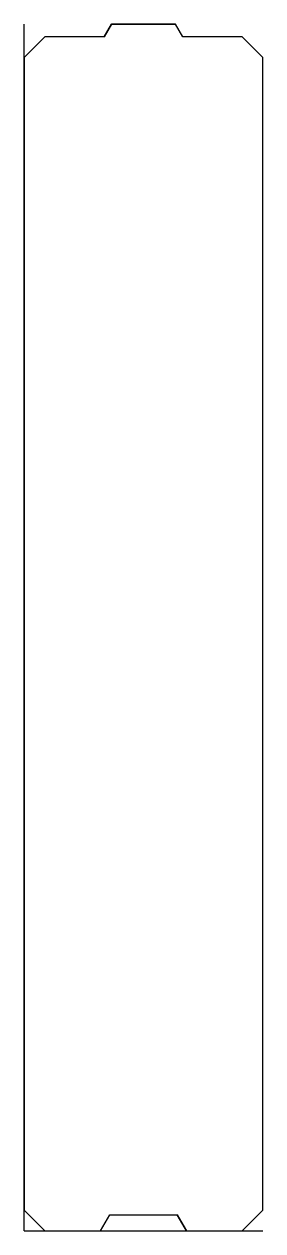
# Model space of a CAD drawing. Extents: x 0 to 150, y 0 to 758.
import ezdxf

# ---------------------------------------------------------------- set-up
doc = ezdxf.new("R2010")
doc.units = 0
doc.layers.get('0').update_dxf_attribs({"linetype": 'CONTINUOUS'})

msp = doc.modelspace()

# ---------------------------------------------------------------- linework, layer by layer
at = {"linetype": 'CONTINUOUS'}
for p, q in [((0, 0), (0, 758)), ((54.93, 758), (50.31, 750)), ((50.31, 750), (54.93, 758)), ((95.07, 758), (54.93, 758)), ((54.93, 758), (95.07, 758)), ((99.69, 750), (95.07, 758)), ((99.69, 750), (95.07, 758)), ((13, 750), (0, 737)), ((0, 737), (13, 750)), ((50.31, 750), (13, 750)), ((50.31, 750), (13, 750)), ((137, 750), (99.69, 750)), ((137, 750), (99.69, 750)), ((150, 737), (137, 750)), ((137, 750), (150, 737)), ((0, 737), (0, 13)), ((0, 737), (0, 13)), ((150, 13), (150, 737)), ((150, 13), (150, 737)), ((0, 13), (13, 0)), ((13, 0), (0, 13)), ((48, 0), (53.77, 10)), ((48, 0), (53.77, 10)), ((53.77, 10), (96.23, 10)), ((53.77, 10), (96.23, 10)), ((96.23, 10), (102, 0)), ((102, 0), (96.23, 10)), ((137, 0), (150, 13)), ((137, 0), (150, 13)), ((0, 0), (150, 0)), ((13, 0), (48, 0)), ((13, 0), (48, 0)), ((102, 0), (137, 0)), ((102, 0), (137, 0))]:
    msp.add_line(p, q, dxfattribs=at)

doc.saveas('drawing.dxf')
